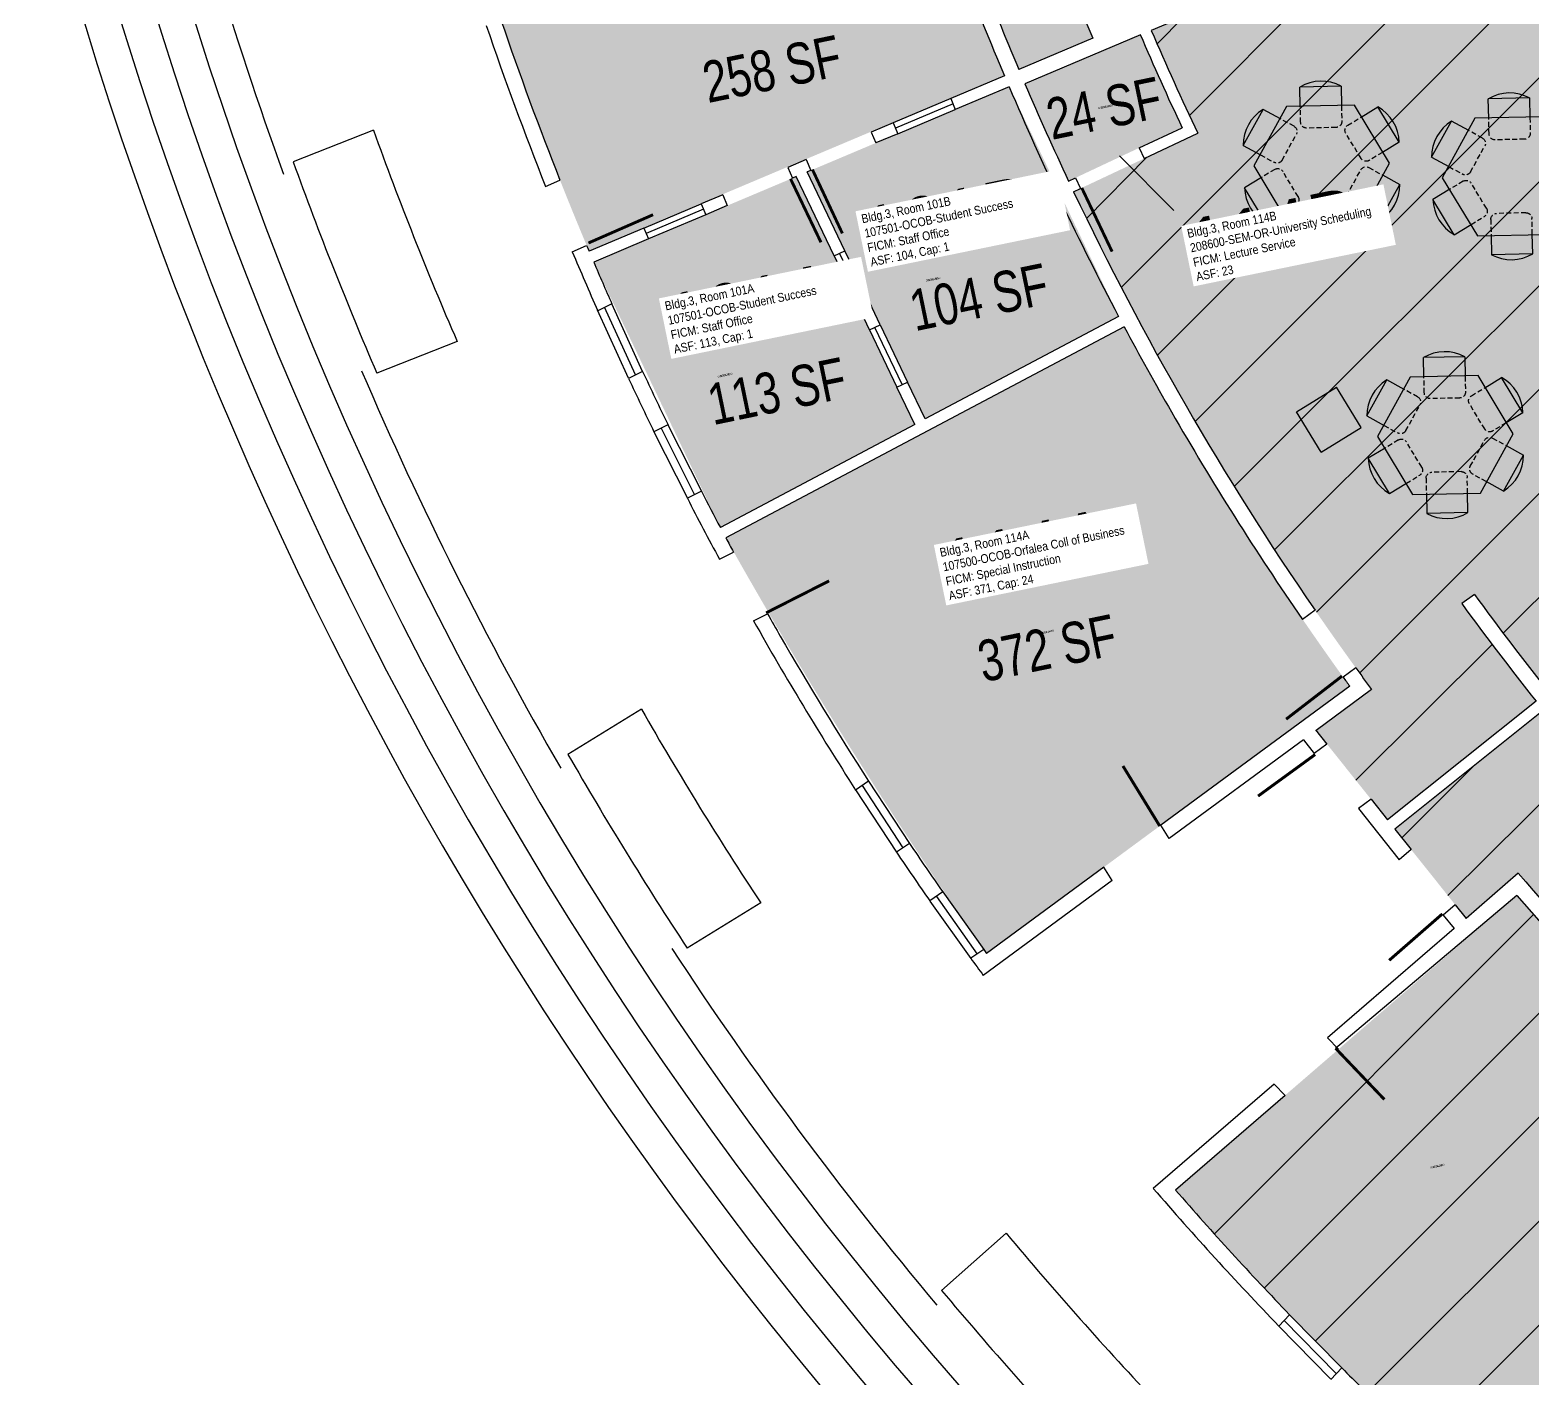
# Model space of a CAD drawing. Header units: inches. Extents: x 69197276 to 69201754, y 27670933 to 27674904.
# Drawn here: x 69197789 to 69198556, y 27671670 to 27672359 of the extents above; entities that cross this region are included whole.
import ezdxf
from ezdxf.enums import TextEntityAlignment as Align

# ---------------------------------------------------------------- set-up
doc = ezdxf.new("R2010")
doc.units = ezdxf.units.IN
doc.header["$LTSCALE"] = 100
doc.header["$MEASUREMENT"] = 0
doc.linetypes.add('DASHED2', pattern=[0.375, 0.25, -0.125])
for name, color, linetype in [('A-DOOR', 2, 'CONTINUOUS'), ('A-FURN', 3, 'CONTINUOUS'), ('A-GLAZ', 1, 'CONTINUOUS'), ('A-IDEN-RNUM', 7, 'CONTINUOUS'), ('A-IDEN-SNUM', 4, 'CONTINUOUS'), ('A-IDEN-VNUM', 4, 'CONTINUOUS'), ('A-SITE', 3, 'CONTINUOUS'), ('A-WALL', 5, 'CONTINUOUS'), ('AREA-TEXT', 3, 'CONTINUOUS'), ('Rooms-Capacity', 4, 'CONTINUOUS'), ('Rooms-Category-Color', 7, 'CONTINUOUS'), ('Rooms-College-Color', 7, 'CONTINUOUS'), ('Rooms-Department-Color', 7, 'CONTINUOUS'), ('Rooms-Division-Color', 7, 'CONTINUOUS'), ('Rooms-Information', 7, 'CONTINUOUS')]:
    doc.layers.add(name, color=color, linetype=linetype)
doc.styles.add('CP_AREA', font='arial.ttf', dxfattribs={"height": 15})
doc.styles.add('CP_ROOMSNUMBER', font='arial.ttf', dxfattribs={"height": 1})
doc.styles.add('CP_ROOMVNUMBER', font='arial.ttf', dxfattribs={"width": 0.85, "height": 0.075})
pattern_1 = [(45, (0, 0), (-26.516504294, 26.516504294), [])]

msp = doc.modelspace()

# ---------------------------------------------------------------- hatches: boundary and pattern name
at = {"layer": 'Rooms-Capacity'}
h = msp.add_hatch(dxfattribs=at)
h.set_pattern_fill('ANSI31', color=256, scale=300, style=0)
h.set_pattern_definition(pattern_1)
edge = h.paths.add_edge_path()
edge.add_line((69198481.45, 27671955.62), (69198557.26, 27672016.13))
edge.add_arc((69199721.35, 27672941.38), 1487, 216.06791, 218.47861, ccw=False)
edge.add_line((69198519.37, 27672065.92), (69198525.82, 27672070.66))
edge.add_arc((69199721.35, 27672941.38), 1479, 216.06625, 218.47799)
edge.add_line((69198563.51, 27672021.12), (69198869.11, 27672265.03))
edge.add_arc((69199721.35, 27672941.38), 1088, 203.30969, 218.43622, ccw=False)
edge.add_line((69198722.15, 27672510.86), (69198361.01, 27672358.39))
edge.add_arc((69199721.35, 27672941.38), 1480, 203.1981, 205.42801)
edge.add_line((69198384.72, 27672305.9), (69198321.38, 27672276.1))
edge.add_arc((69199721.35, 27672941.38), 1550, 205.41752, 216.37616)
edge.add_line((69198473.38, 27672022.1), (69198445.05, 27672001.23))
edge.add_line((69198445.05, 27672001.23), (69198481.45, 27671955.62))
h = msp.add_hatch(dxfattribs=at)
h.set_pattern_fill('ANSI31', color=256, scale=300, style=0)
h.set_pattern_definition(pattern_1)
edge = h.paths.add_edge_path()
edge.add_arc((69199721.35, 27672941.38), 1487, 218.7098, 221.15267, ccw=False)
edge.add_line((69198561, 27672011.44), (69198485.19, 27671950.93))
edge.add_line((69198485.19, 27671950.93), (69198521.59, 27671905.33))
edge.add_line((69198521.59, 27671905.33), (69198548.22, 27671928.33))
edge.add_arc((69199721.35, 27672941.38), 1550, 220.81224, 234.46719)
edge.add_line((69198820.53, 27671680.01), (69198857.02, 27671731.38))
edge.add_arc((69199721.35, 27672941.38), 1487, 232.07743, 234.46092, ccw=False)
edge.add_line((69198807.44, 27671768.37), (69198797.48, 27671755.79))
edge.add_line((69198797.48, 27671755.79), (69198778.66, 27671770.69))
edge.add_line((69198778.66, 27671770.69), (69198793.6, 27671789.54))
edge.add_arc((69199721.35, 27672941.38), 1479, 231.15017, 234.46009)
edge.add_line((69198861.65, 27671737.9), (69199088.06, 27672056.68))
edge.add_arc((69199721.35, 27672941.38), 1088, 218.75219, 234.4044, ccw=False)
edge.add_line((69198872.86, 27672260.34), (69198567.26, 27672016.43))
edge.add_arc((69199721.35, 27672941.38), 1479, 218.71042, 221.15017)
edge.add_line((69198607.68, 27671968.14), (69198607.64, 27671968.11))
edge.add_line((69198607.64, 27671968.11), (69198623.58, 27671950.17))
edge.add_line((69198623.58, 27671950.17), (69198605.64, 27671934.23))
edge.add_line((69198605.64, 27671934.23), (69198589.7, 27671952.17))
edge.add_line((69198589.7, 27671952.17), (69198601.7, 27671962.83))
h = msp.add_hatch(dxfattribs=at)
h.set_pattern_fill('ANSI31', color=256, scale=300, style=0)
h.set_pattern_definition(pattern_1)
edge = h.paths.add_edge_path()
edge.add_line((69198373.33, 27671766.73), (69198547.41, 27671917.06))
edge.add_arc((69199721.35, 27672941.38), 1558, 221.10645, 234.46795)
edge.add_line((69198815.9, 27671673.49), (69198682.72, 27671485.98))
edge.add_arc((69199721.35, 27672941.38), 1788, 221.0686, 234.48687, ccw=False)
at = {"layer": 'Rooms-Category-Color', "true_color": 0xfa9ba3}
h = msp.add_hatch(color=241, dxfattribs=at)
edge = h.paths.add_edge_path()
edge.add_line((69198241.52, 27672480.28), (69198390.45, 27672526.69))
edge.add_arc((69199721.35, 27672941.38), 1394, 197.30632, 201.08906)
edge.add_line((69198420.71, 27672439.79), (69198409.11, 27672435.26))
edge.add_line((69198409.11, 27672435.26), (69198411.45, 27672429.73))
edge.add_line((69198411.45, 27672429.73), (69198422.88, 27672434.2))
edge.add_line((69198422.88, 27672434.2), (69198437.1, 27672399.2))
edge.add_line((69198437.1, 27672399.2), (69198364.32, 27672368.47))
edge.add_line((69198364.32, 27672368.47), (69198349.3, 27672405.45))
edge.add_line((69198349.3, 27672405.45), (69198359.26, 27672409.35))
edge.add_line((69198359.26, 27672409.35), (69198357.08, 27672414.94))
edge.add_line((69198357.08, 27672414.94), (69198307.78, 27672395.68))
edge.add_line((69198307.78, 27672395.68), (69198309.89, 27672390.06))
edge.add_line((69198309.89, 27672390.06), (69198315.77, 27672392.36))
edge.add_line((69198315.77, 27672392.36), (69198331.16, 27672354.47))
edge.add_line((69198331.16, 27672354.47), (69198293.39, 27672338.53))
edge.add_line((69198293.39, 27672338.53), (69198277.58, 27672377.44))
edge.add_line((69198277.58, 27672377.44), (69198281.94, 27672379.15))
edge.add_line((69198281.94, 27672379.15), (69198279.83, 27672384.76))
edge.add_line((69198279.83, 27672384.76), (69198275.4, 27672383.05))
edge.add_arc((69199721.35, 27672941.38), 1550, 197.30632, 201.1132, ccw=False)
at = {"layer": 'Rooms-Category-Color', "true_color": 0xffff64}
h = msp.add_hatch(color=51, dxfattribs=at)
edge = h.paths.add_edge_path()
edge.add_line((69198481.45, 27671955.62), (69198557.26, 27672016.13))
edge.add_arc((69199721.35, 27672941.38), 1487, 216.06791, 218.47861, ccw=False)
edge.add_line((69198519.37, 27672065.92), (69198525.82, 27672070.66))
edge.add_arc((69199721.35, 27672941.38), 1479, 216.06625, 218.47799)
edge.add_line((69198563.51, 27672021.12), (69198869.11, 27672265.03))
edge.add_arc((69199721.35, 27672941.38), 1088, 203.30969, 218.43622, ccw=False)
edge.add_line((69198722.15, 27672510.86), (69198361.01, 27672358.39))
edge.add_arc((69199721.35, 27672941.38), 1480, 203.1981, 205.42801)
edge.add_line((69198384.72, 27672305.9), (69198321.38, 27672276.1))
edge.add_arc((69199721.35, 27672941.38), 1550, 205.41752, 216.37616)
edge.add_line((69198473.38, 27672022.1), (69198445.05, 27672001.23))
edge.add_line((69198445.05, 27672001.23), (69198481.45, 27671955.62))
at = {"layer": 'Rooms-Category-Color', "true_color": 0xfa9ba3}
h = msp.add_hatch(color=241, dxfattribs=at)
edge = h.paths.add_edge_path()
edge.add_arc((69199721.35, 27672941.38), 1558, 197.30575, 202.88839)
edge.add_line((69198286.02, 27672335.41), (69198074.13, 27672245.96))
edge.add_arc((69199721.35, 27672941.38), 1788, 197.29156, 202.88839, ccw=False)
edge.add_line((69198014.16, 27672409.92), (69198191.7, 27672464.8))
edge.add_line((69198191.7, 27672464.8), (69198226.99, 27672368.31))
edge.add_line((69198226.99, 27672368.31), (69198230.96, 27672369.79))
edge.add_line((69198230.96, 27672369.79), (69198195.79, 27672466.06))
edge.add_line((69198195.79, 27672466.06), (69198233.87, 27672477.92))
at = {"layer": 'Rooms-Category-Color', "true_color": 0xffff64}
h = msp.add_hatch(color=51, dxfattribs=at)
edge = h.paths.add_edge_path()
edge.add_arc((69199721.35, 27672941.38), 1486, 203.19685, 205.19573)
edge.add_line((69198376.73, 27672308.77), (69198318.81, 27672281.52))
edge.add_arc((69199721.35, 27672941.38), 1550, 203.18412, 205.19573, ccw=False)
edge.add_line((69198296.52, 27672331.16), (69198355.48, 27672356.06))
at = {"layer": 'Rooms-Category-Color', "true_color": 0xfa9ba3}
for points in [[(69198344.35, 27672212.51), (69198288.46, 27672329.67), (69198185.44, 27672286.18), (69198245.67, 27672160.17)], [(69198179.9, 27672283.84), (69198240.37, 27672157.35), (69198141.17, 27672104.73), (69198076.56, 27672240.22)]]:
    msp.add_hatch(color=241, dxfattribs=at).paths.add_polyline_path(points)
at = {"layer": 'Rooms-Category-Color', "true_color": 0xffff64}
h = msp.add_hatch(color=51, dxfattribs=at)
edge = h.paths.add_edge_path()
edge.add_arc((69199721.35, 27672941.38), 1487, 218.7098, 221.15267, ccw=False)
edge.add_line((69198561, 27672011.44), (69198485.19, 27671950.93))
edge.add_line((69198485.19, 27671950.93), (69198521.59, 27671905.33))
edge.add_line((69198521.59, 27671905.33), (69198548.22, 27671928.33))
edge.add_arc((69199721.35, 27672941.38), 1550, 220.81224, 234.46719)
edge.add_line((69198820.53, 27671680.01), (69198857.02, 27671731.38))
edge.add_arc((69199721.35, 27672941.38), 1487, 232.07743, 234.46092, ccw=False)
edge.add_line((69198807.44, 27671768.37), (69198797.48, 27671755.79))
edge.add_line((69198797.48, 27671755.79), (69198778.66, 27671770.69))
edge.add_line((69198778.66, 27671770.69), (69198793.6, 27671789.54))
edge.add_arc((69199721.35, 27672941.38), 1479, 231.15017, 234.46009)
edge.add_line((69198861.65, 27671737.9), (69199088.06, 27672056.68))
edge.add_arc((69199721.35, 27672941.38), 1088, 218.75219, 234.4044, ccw=False)
edge.add_line((69198872.86, 27672260.34), (69198567.26, 27672016.43))
edge.add_arc((69199721.35, 27672941.38), 1479, 218.71042, 221.15017)
edge.add_line((69198607.68, 27671968.14), (69198607.64, 27671968.11))
edge.add_line((69198607.64, 27671968.11), (69198623.58, 27671950.17))
edge.add_line((69198623.58, 27671950.17), (69198605.64, 27671934.23))
edge.add_line((69198605.64, 27671934.23), (69198589.7, 27671952.17))
edge.add_line((69198589.7, 27671952.17), (69198601.7, 27671962.83))
at = {"layer": 'Rooms-Category-Color', "true_color": 0xe3f498}
h = msp.add_hatch(color=61, dxfattribs=at)
edge = h.paths.add_edge_path()
edge.add_line((69198143.98, 27672099.43), (69198347.17, 27672207.21))
edge.add_arc((69199799.71, 27672990.53), 1650.29, 208.33695, 215.85882)
edge.add_line((69198462.21, 27672023.81), (69198277.02, 27671887.4))
edge.add_arc((69200336.45, 27673327.32), 2512.89, 209.25089, 214.96074, ccw=False)
at = {"layer": 'Rooms-Category-Color', "true_color": 0xffff64}
h = msp.add_hatch(color=51, dxfattribs=at)
edge = h.paths.add_edge_path()
edge.add_line((69198373.33, 27671766.73), (69198547.41, 27671917.06))
edge.add_arc((69199721.35, 27672941.38), 1558, 221.10645, 234.46795)
edge.add_line((69198815.9, 27671673.49), (69198682.72, 27671485.98))
edge.add_arc((69199721.35, 27672941.38), 1788, 221.0686, 234.48687, ccw=False)
at = {"layer": 'Rooms-College-Color', "true_color": 0xfa9ba3}
h = msp.add_hatch(color=241, dxfattribs=at)
edge = h.paths.add_edge_path()
edge.add_line((69198241.52, 27672480.28), (69198390.45, 27672526.69))
edge.add_arc((69199721.35, 27672941.38), 1394, 197.30632, 201.08906)
edge.add_line((69198420.71, 27672439.79), (69198409.11, 27672435.26))
edge.add_line((69198409.11, 27672435.26), (69198411.45, 27672429.73))
edge.add_line((69198411.45, 27672429.73), (69198422.88, 27672434.2))
edge.add_line((69198422.88, 27672434.2), (69198437.1, 27672399.2))
edge.add_line((69198437.1, 27672399.2), (69198364.32, 27672368.47))
edge.add_line((69198364.32, 27672368.47), (69198349.3, 27672405.45))
edge.add_line((69198349.3, 27672405.45), (69198359.26, 27672409.35))
edge.add_line((69198359.26, 27672409.35), (69198357.08, 27672414.94))
edge.add_line((69198357.08, 27672414.94), (69198307.78, 27672395.68))
edge.add_line((69198307.78, 27672395.68), (69198309.89, 27672390.06))
edge.add_line((69198309.89, 27672390.06), (69198315.77, 27672392.36))
edge.add_line((69198315.77, 27672392.36), (69198331.16, 27672354.47))
edge.add_line((69198331.16, 27672354.47), (69198293.39, 27672338.53))
edge.add_line((69198293.39, 27672338.53), (69198277.58, 27672377.44))
edge.add_line((69198277.58, 27672377.44), (69198281.94, 27672379.15))
edge.add_line((69198281.94, 27672379.15), (69198279.83, 27672384.76))
edge.add_line((69198279.83, 27672384.76), (69198275.4, 27672383.05))
edge.add_arc((69199721.35, 27672941.38), 1550, 197.30632, 201.1132, ccw=False)
at = {"layer": 'Rooms-College-Color', "true_color": 0xffff64}
h = msp.add_hatch(color=51, dxfattribs=at)
edge = h.paths.add_edge_path()
edge.add_line((69198481.45, 27671955.62), (69198557.26, 27672016.13))
edge.add_arc((69199721.35, 27672941.38), 1487, 216.06791, 218.47861, ccw=False)
edge.add_line((69198519.37, 27672065.92), (69198525.82, 27672070.66))
edge.add_arc((69199721.35, 27672941.38), 1479, 216.06625, 218.47799)
edge.add_line((69198563.51, 27672021.12), (69198869.11, 27672265.03))
edge.add_arc((69199721.35, 27672941.38), 1088, 203.30969, 218.43622, ccw=False)
edge.add_line((69198722.15, 27672510.86), (69198361.01, 27672358.39))
edge.add_arc((69199721.35, 27672941.38), 1480, 203.1981, 205.42801)
edge.add_line((69198384.72, 27672305.9), (69198321.38, 27672276.1))
edge.add_arc((69199721.35, 27672941.38), 1550, 205.41752, 216.37616)
edge.add_line((69198473.38, 27672022.1), (69198445.05, 27672001.23))
edge.add_line((69198445.05, 27672001.23), (69198481.45, 27671955.62))
at = {"layer": 'Rooms-College-Color', "true_color": 0xfa9ba3}
h = msp.add_hatch(color=241, dxfattribs=at)
edge = h.paths.add_edge_path()
edge.add_arc((69199721.35, 27672941.38), 1558, 197.30575, 202.88839)
edge.add_line((69198286.02, 27672335.41), (69198074.13, 27672245.96))
edge.add_arc((69199721.35, 27672941.38), 1788, 197.29156, 202.88839, ccw=False)
edge.add_line((69198014.16, 27672409.92), (69198191.7, 27672464.8))
edge.add_line((69198191.7, 27672464.8), (69198226.99, 27672368.31))
edge.add_line((69198226.99, 27672368.31), (69198230.96, 27672369.79))
edge.add_line((69198230.96, 27672369.79), (69198195.79, 27672466.06))
edge.add_line((69198195.79, 27672466.06), (69198233.87, 27672477.92))
at = {"layer": 'Rooms-College-Color', "true_color": 0xffff64}
h = msp.add_hatch(color=51, dxfattribs=at)
edge = h.paths.add_edge_path()
edge.add_arc((69199721.35, 27672941.38), 1486, 203.19685, 205.19573)
edge.add_line((69198376.73, 27672308.77), (69198318.81, 27672281.52))
edge.add_arc((69199721.35, 27672941.38), 1550, 203.18412, 205.19573, ccw=False)
edge.add_line((69198296.52, 27672331.16), (69198355.48, 27672356.06))
at = {"layer": 'Rooms-College-Color', "true_color": 0xfa9ba3}
for points in [[(69198344.35, 27672212.51), (69198288.46, 27672329.67), (69198185.44, 27672286.18), (69198245.67, 27672160.17)], [(69198179.9, 27672283.84), (69198240.37, 27672157.35), (69198141.17, 27672104.73), (69198076.56, 27672240.22)]]:
    msp.add_hatch(color=241, dxfattribs=at).paths.add_polyline_path(points)
at = {"layer": 'Rooms-College-Color', "true_color": 0xffff64}
h = msp.add_hatch(color=51, dxfattribs=at)
edge = h.paths.add_edge_path()
edge.add_arc((69199721.35, 27672941.38), 1487, 218.7098, 221.15267, ccw=False)
edge.add_line((69198561, 27672011.44), (69198485.19, 27671950.93))
edge.add_line((69198485.19, 27671950.93), (69198521.59, 27671905.33))
edge.add_line((69198521.59, 27671905.33), (69198548.22, 27671928.33))
edge.add_arc((69199721.35, 27672941.38), 1550, 220.81224, 234.46719)
edge.add_line((69198820.53, 27671680.01), (69198857.02, 27671731.38))
edge.add_arc((69199721.35, 27672941.38), 1487, 232.07743, 234.46092, ccw=False)
edge.add_line((69198807.44, 27671768.37), (69198797.48, 27671755.79))
edge.add_line((69198797.48, 27671755.79), (69198778.66, 27671770.69))
edge.add_line((69198778.66, 27671770.69), (69198793.6, 27671789.54))
edge.add_arc((69199721.35, 27672941.38), 1479, 231.15017, 234.46009)
edge.add_line((69198861.65, 27671737.9), (69199088.06, 27672056.68))
edge.add_arc((69199721.35, 27672941.38), 1088, 218.75219, 234.4044, ccw=False)
edge.add_line((69198872.86, 27672260.34), (69198567.26, 27672016.43))
edge.add_arc((69199721.35, 27672941.38), 1479, 218.71042, 221.15017)
edge.add_line((69198607.68, 27671968.14), (69198607.64, 27671968.11))
edge.add_line((69198607.64, 27671968.11), (69198623.58, 27671950.17))
edge.add_line((69198623.58, 27671950.17), (69198605.64, 27671934.23))
edge.add_line((69198605.64, 27671934.23), (69198589.7, 27671952.17))
edge.add_line((69198589.7, 27671952.17), (69198601.7, 27671962.83))
at = {"layer": 'Rooms-College-Color', "true_color": 0xfa9ba3}
h = msp.add_hatch(color=241, dxfattribs=at)
edge = h.paths.add_edge_path()
edge.add_line((69198143.98, 27672099.43), (69198347.17, 27672207.21))
edge.add_arc((69199799.71, 27672990.53), 1650.29, 208.33695, 215.85882)
edge.add_line((69198462.21, 27672023.81), (69198277.02, 27671887.4))
edge.add_arc((69200336.45, 27673327.32), 2512.89, 209.25089, 214.96074, ccw=False)
at = {"layer": 'Rooms-College-Color', "true_color": 0xffff64}
h = msp.add_hatch(color=51, dxfattribs=at)
edge = h.paths.add_edge_path()
edge.add_line((69198373.33, 27671766.73), (69198547.41, 27671917.06))
edge.add_arc((69199721.35, 27672941.38), 1558, 221.10645, 234.46795)
edge.add_line((69198815.9, 27671673.49), (69198682.72, 27671485.98))
edge.add_arc((69199721.35, 27672941.38), 1788, 221.0686, 234.48687, ccw=False)
at = {"layer": 'Rooms-Department-Color', "true_color": 0xfa9ba3}
h = msp.add_hatch(color=241, dxfattribs=at)
edge = h.paths.add_edge_path()
edge.add_line((69198241.52, 27672480.28), (69198390.45, 27672526.69))
edge.add_arc((69199721.35, 27672941.38), 1394, 197.30632, 201.08906)
edge.add_line((69198420.71, 27672439.79), (69198409.11, 27672435.26))
edge.add_line((69198409.11, 27672435.26), (69198411.45, 27672429.73))
edge.add_line((69198411.45, 27672429.73), (69198422.88, 27672434.2))
edge.add_line((69198422.88, 27672434.2), (69198437.1, 27672399.2))
edge.add_line((69198437.1, 27672399.2), (69198364.32, 27672368.47))
edge.add_line((69198364.32, 27672368.47), (69198349.3, 27672405.45))
edge.add_line((69198349.3, 27672405.45), (69198359.26, 27672409.35))
edge.add_line((69198359.26, 27672409.35), (69198357.08, 27672414.94))
edge.add_line((69198357.08, 27672414.94), (69198307.78, 27672395.68))
edge.add_line((69198307.78, 27672395.68), (69198309.89, 27672390.06))
edge.add_line((69198309.89, 27672390.06), (69198315.77, 27672392.36))
edge.add_line((69198315.77, 27672392.36), (69198331.16, 27672354.47))
edge.add_line((69198331.16, 27672354.47), (69198293.39, 27672338.53))
edge.add_line((69198293.39, 27672338.53), (69198277.58, 27672377.44))
edge.add_line((69198277.58, 27672377.44), (69198281.94, 27672379.15))
edge.add_line((69198281.94, 27672379.15), (69198279.83, 27672384.76))
edge.add_line((69198279.83, 27672384.76), (69198275.4, 27672383.05))
edge.add_arc((69199721.35, 27672941.38), 1550, 197.30632, 201.1132, ccw=False)
at = {"layer": 'Rooms-Department-Color', "true_color": 0x003fff}
h = msp.add_hatch(color=160, dxfattribs=at)
edge = h.paths.add_edge_path()
edge.add_line((69198481.45, 27671955.62), (69198557.26, 27672016.13))
edge.add_arc((69199721.35, 27672941.38), 1487, 216.06791, 218.47861, ccw=False)
edge.add_line((69198519.37, 27672065.92), (69198525.82, 27672070.66))
edge.add_arc((69199721.35, 27672941.38), 1479, 216.06625, 218.47799)
edge.add_line((69198563.51, 27672021.12), (69198869.11, 27672265.03))
edge.add_arc((69199721.35, 27672941.38), 1088, 203.30969, 218.43622, ccw=False)
edge.add_line((69198722.15, 27672510.86), (69198361.01, 27672358.39))
edge.add_arc((69199721.35, 27672941.38), 1480, 203.1981, 205.42801)
edge.add_line((69198384.72, 27672305.9), (69198321.38, 27672276.1))
edge.add_arc((69199721.35, 27672941.38), 1550, 205.41752, 216.37616)
edge.add_line((69198473.38, 27672022.1), (69198445.05, 27672001.23))
edge.add_line((69198445.05, 27672001.23), (69198481.45, 27671955.62))
at = {"layer": 'Rooms-Department-Color', "true_color": 0xfa9ba3}
h = msp.add_hatch(color=241, dxfattribs=at)
edge = h.paths.add_edge_path()
edge.add_arc((69199721.35, 27672941.38), 1558, 197.30575, 202.88839)
edge.add_line((69198286.02, 27672335.41), (69198074.13, 27672245.96))
edge.add_arc((69199721.35, 27672941.38), 1788, 197.29156, 202.88839, ccw=False)
edge.add_line((69198014.16, 27672409.92), (69198191.7, 27672464.8))
edge.add_line((69198191.7, 27672464.8), (69198226.99, 27672368.31))
edge.add_line((69198226.99, 27672368.31), (69198230.96, 27672369.79))
edge.add_line((69198230.96, 27672369.79), (69198195.79, 27672466.06))
edge.add_line((69198195.79, 27672466.06), (69198233.87, 27672477.92))
at = {"layer": 'Rooms-Department-Color', "true_color": 0x003fff}
h = msp.add_hatch(color=160, dxfattribs=at)
edge = h.paths.add_edge_path()
edge.add_arc((69199721.35, 27672941.38), 1486, 203.19685, 205.19573)
edge.add_line((69198376.73, 27672308.77), (69198318.81, 27672281.52))
edge.add_arc((69199721.35, 27672941.38), 1550, 203.18412, 205.19573, ccw=False)
edge.add_line((69198296.52, 27672331.16), (69198355.48, 27672356.06))
at = {"layer": 'Rooms-Department-Color', "true_color": 0xfa9ba3}
for points in [[(69198344.35, 27672212.51), (69198288.46, 27672329.67), (69198185.44, 27672286.18), (69198245.67, 27672160.17)], [(69198179.9, 27672283.84), (69198240.37, 27672157.35), (69198141.17, 27672104.73), (69198076.56, 27672240.22)]]:
    msp.add_hatch(color=241, dxfattribs=at).paths.add_polyline_path(points)
at = {"layer": 'Rooms-Department-Color', "true_color": 0x003fff}
h = msp.add_hatch(color=160, dxfattribs=at)
edge = h.paths.add_edge_path()
edge.add_arc((69199721.35, 27672941.38), 1487, 218.7098, 221.15267, ccw=False)
edge.add_line((69198561, 27672011.44), (69198485.19, 27671950.93))
edge.add_line((69198485.19, 27671950.93), (69198521.59, 27671905.33))
edge.add_line((69198521.59, 27671905.33), (69198548.22, 27671928.33))
edge.add_arc((69199721.35, 27672941.38), 1550, 220.81224, 234.46719)
edge.add_line((69198820.53, 27671680.01), (69198857.02, 27671731.38))
edge.add_arc((69199721.35, 27672941.38), 1487, 232.07743, 234.46092, ccw=False)
edge.add_line((69198807.44, 27671768.37), (69198797.48, 27671755.79))
edge.add_line((69198797.48, 27671755.79), (69198778.66, 27671770.69))
edge.add_line((69198778.66, 27671770.69), (69198793.6, 27671789.54))
edge.add_arc((69199721.35, 27672941.38), 1479, 231.15017, 234.46009)
edge.add_line((69198861.65, 27671737.9), (69199088.06, 27672056.68))
edge.add_arc((69199721.35, 27672941.38), 1088, 218.75219, 234.4044, ccw=False)
edge.add_line((69198872.86, 27672260.34), (69198567.26, 27672016.43))
edge.add_arc((69199721.35, 27672941.38), 1479, 218.71042, 221.15017)
edge.add_line((69198607.68, 27671968.14), (69198607.64, 27671968.11))
edge.add_line((69198607.64, 27671968.11), (69198623.58, 27671950.17))
edge.add_line((69198623.58, 27671950.17), (69198605.64, 27671934.23))
edge.add_line((69198605.64, 27671934.23), (69198589.7, 27671952.17))
edge.add_line((69198589.7, 27671952.17), (69198601.7, 27671962.83))
at = {"layer": 'Rooms-Department-Color', "true_color": 0xfa9ba3}
h = msp.add_hatch(color=241, dxfattribs=at)
edge = h.paths.add_edge_path()
edge.add_line((69198143.98, 27672099.43), (69198347.17, 27672207.21))
edge.add_arc((69199799.71, 27672990.53), 1650.29, 208.33695, 215.85882)
edge.add_line((69198462.21, 27672023.81), (69198277.02, 27671887.4))
edge.add_arc((69200336.45, 27673327.32), 2512.89, 209.25089, 214.96074, ccw=False)
at = {"layer": 'Rooms-Department-Color', "true_color": 0x003fff}
h = msp.add_hatch(color=160, dxfattribs=at)
edge = h.paths.add_edge_path()
edge.add_line((69198373.33, 27671766.73), (69198547.41, 27671917.06))
edge.add_arc((69199721.35, 27672941.38), 1558, 221.10645, 234.46795)
edge.add_line((69198815.9, 27671673.49), (69198682.72, 27671485.98))
edge.add_arc((69199721.35, 27672941.38), 1788, 221.0686, 234.48687, ccw=False)
at = {"layer": 'Rooms-Division-Color', "true_color": 0xfa9ba3}
h = msp.add_hatch(color=241, dxfattribs=at)
edge = h.paths.add_edge_path()
edge.add_line((69198241.52, 27672480.28), (69198390.45, 27672526.69))
edge.add_arc((69199721.35, 27672941.38), 1394, 197.30632, 201.08906)
edge.add_line((69198420.71, 27672439.79), (69198409.11, 27672435.26))
edge.add_line((69198409.11, 27672435.26), (69198411.45, 27672429.73))
edge.add_line((69198411.45, 27672429.73), (69198422.88, 27672434.2))
edge.add_line((69198422.88, 27672434.2), (69198437.1, 27672399.2))
edge.add_line((69198437.1, 27672399.2), (69198364.32, 27672368.47))
edge.add_line((69198364.32, 27672368.47), (69198349.3, 27672405.45))
edge.add_line((69198349.3, 27672405.45), (69198359.26, 27672409.35))
edge.add_line((69198359.26, 27672409.35), (69198357.08, 27672414.94))
edge.add_line((69198357.08, 27672414.94), (69198307.78, 27672395.68))
edge.add_line((69198307.78, 27672395.68), (69198309.89, 27672390.06))
edge.add_line((69198309.89, 27672390.06), (69198315.77, 27672392.36))
edge.add_line((69198315.77, 27672392.36), (69198331.16, 27672354.47))
edge.add_line((69198331.16, 27672354.47), (69198293.39, 27672338.53))
edge.add_line((69198293.39, 27672338.53), (69198277.58, 27672377.44))
edge.add_line((69198277.58, 27672377.44), (69198281.94, 27672379.15))
edge.add_line((69198281.94, 27672379.15), (69198279.83, 27672384.76))
edge.add_line((69198279.83, 27672384.76), (69198275.4, 27672383.05))
edge.add_arc((69199721.35, 27672941.38), 1550, 197.30632, 201.1132, ccw=False)
at = {"layer": 'Rooms-Division-Color', "true_color": 0x003fff}
h = msp.add_hatch(color=160, dxfattribs=at)
edge = h.paths.add_edge_path()
edge.add_line((69198481.45, 27671955.62), (69198557.26, 27672016.13))
edge.add_arc((69199721.35, 27672941.38), 1487, 216.06791, 218.47861, ccw=False)
edge.add_line((69198519.37, 27672065.92), (69198525.82, 27672070.66))
edge.add_arc((69199721.35, 27672941.38), 1479, 216.06625, 218.47799)
edge.add_line((69198563.51, 27672021.12), (69198869.11, 27672265.03))
edge.add_arc((69199721.35, 27672941.38), 1088, 203.30969, 218.43622, ccw=False)
edge.add_line((69198722.15, 27672510.86), (69198361.01, 27672358.39))
edge.add_arc((69199721.35, 27672941.38), 1480, 203.1981, 205.42801)
edge.add_line((69198384.72, 27672305.9), (69198321.38, 27672276.1))
edge.add_arc((69199721.35, 27672941.38), 1550, 205.41752, 216.37616)
edge.add_line((69198473.38, 27672022.1), (69198445.05, 27672001.23))
edge.add_line((69198445.05, 27672001.23), (69198481.45, 27671955.62))
at = {"layer": 'Rooms-Division-Color', "true_color": 0xfa9ba3}
h = msp.add_hatch(color=241, dxfattribs=at)
edge = h.paths.add_edge_path()
edge.add_arc((69199721.35, 27672941.38), 1558, 197.30575, 202.88839)
edge.add_line((69198286.02, 27672335.41), (69198074.13, 27672245.96))
edge.add_arc((69199721.35, 27672941.38), 1788, 197.29156, 202.88839, ccw=False)
edge.add_line((69198014.16, 27672409.92), (69198191.7, 27672464.8))
edge.add_line((69198191.7, 27672464.8), (69198226.99, 27672368.31))
edge.add_line((69198226.99, 27672368.31), (69198230.96, 27672369.79))
edge.add_line((69198230.96, 27672369.79), (69198195.79, 27672466.06))
edge.add_line((69198195.79, 27672466.06), (69198233.87, 27672477.92))
at = {"layer": 'Rooms-Division-Color', "true_color": 0x003fff}
h = msp.add_hatch(color=160, dxfattribs=at)
edge = h.paths.add_edge_path()
edge.add_arc((69199721.35, 27672941.38), 1486, 203.19685, 205.19573)
edge.add_line((69198376.73, 27672308.77), (69198318.81, 27672281.52))
edge.add_arc((69199721.35, 27672941.38), 1550, 203.18412, 205.19573, ccw=False)
edge.add_line((69198296.52, 27672331.16), (69198355.48, 27672356.06))
at = {"layer": 'Rooms-Division-Color', "true_color": 0xfa9ba3}
for points in [[(69198344.35, 27672212.51), (69198288.46, 27672329.67), (69198185.44, 27672286.18), (69198245.67, 27672160.17)], [(69198179.9, 27672283.84), (69198240.37, 27672157.35), (69198141.17, 27672104.73), (69198076.56, 27672240.22)]]:
    msp.add_hatch(color=241, dxfattribs=at).paths.add_polyline_path(points)
at = {"layer": 'Rooms-Division-Color', "true_color": 0x003fff}
h = msp.add_hatch(color=160, dxfattribs=at)
edge = h.paths.add_edge_path()
edge.add_arc((69199721.35, 27672941.38), 1487, 218.7098, 221.15267, ccw=False)
edge.add_line((69198561, 27672011.44), (69198485.19, 27671950.93))
edge.add_line((69198485.19, 27671950.93), (69198521.59, 27671905.33))
edge.add_line((69198521.59, 27671905.33), (69198548.22, 27671928.33))
edge.add_arc((69199721.35, 27672941.38), 1550, 220.81224, 234.46719)
edge.add_line((69198820.53, 27671680.01), (69198857.02, 27671731.38))
edge.add_arc((69199721.35, 27672941.38), 1487, 232.07743, 234.46092, ccw=False)
edge.add_line((69198807.44, 27671768.37), (69198797.48, 27671755.79))
edge.add_line((69198797.48, 27671755.79), (69198778.66, 27671770.69))
edge.add_line((69198778.66, 27671770.69), (69198793.6, 27671789.54))
edge.add_arc((69199721.35, 27672941.38), 1479, 231.15017, 234.46009)
edge.add_line((69198861.65, 27671737.9), (69199088.06, 27672056.68))
edge.add_arc((69199721.35, 27672941.38), 1088, 218.75219, 234.4044, ccw=False)
edge.add_line((69198872.86, 27672260.34), (69198567.26, 27672016.43))
edge.add_arc((69199721.35, 27672941.38), 1479, 218.71042, 221.15017)
edge.add_line((69198607.68, 27671968.14), (69198607.64, 27671968.11))
edge.add_line((69198607.64, 27671968.11), (69198623.58, 27671950.17))
edge.add_line((69198623.58, 27671950.17), (69198605.64, 27671934.23))
edge.add_line((69198605.64, 27671934.23), (69198589.7, 27671952.17))
edge.add_line((69198589.7, 27671952.17), (69198601.7, 27671962.83))
at = {"layer": 'Rooms-Division-Color', "true_color": 0xfa9ba3}
h = msp.add_hatch(color=241, dxfattribs=at)
edge = h.paths.add_edge_path()
edge.add_line((69198143.98, 27672099.43), (69198347.17, 27672207.21))
edge.add_arc((69199799.71, 27672990.53), 1650.29, 208.33695, 215.85882)
edge.add_line((69198462.21, 27672023.81), (69198277.02, 27671887.4))
edge.add_arc((69200336.45, 27673327.32), 2512.89, 209.25089, 214.96074, ccw=False)
at = {"layer": 'Rooms-Division-Color', "true_color": 0x003fff}
h = msp.add_hatch(color=160, dxfattribs=at)
edge = h.paths.add_edge_path()
edge.add_line((69198373.33, 27671766.73), (69198547.41, 27671917.06))
edge.add_arc((69199721.35, 27672941.38), 1558, 221.10645, 234.46795)
edge.add_line((69198815.9, 27671673.49), (69198682.72, 27671485.98))
edge.add_arc((69199721.35, 27672941.38), 1788, 221.0686, 234.48687, ccw=False)

# ---------------------------------------------------------------- linework, layer by layer
at = {"layer": 'A-DOOR'}
for points in [[(69198188.14, 27672287.42, 1.5, 1.5, 0), (69198203.42, 27672254.83, 0, 0, 0), (69198204.1, 27672255.15, 0, 0, 0.414214), (69198219.42, 27672303.74, 0, 0, 0.414214)], [(69198325.53, 27672278.06, 1.5, 1.5, 0), (69198341.01, 27672245.56, 0, 0, 0), (69198341.69, 27672245.88, 0, 0, 0.414214), (69198356.71, 27672294.57, 0, 0, 0.414214)], [(69198073.89, 27672249.93, 1.5, 1.5, 0), (69198106.87, 27672264.37, 0, 0, 0), (69198106.57, 27672265.05, 0, 0, 0.414214), (69198058.38, 27672281.62, 0, 0, 0.414214)], [(69198176.96, 27672282.71, 1.5, 1.5, 0), (69198192.51, 27672250.24, 0, 0, 0), (69198191.84, 27672249.91, 0, 0, -0.414214), (69198144.52, 27672268.83, 0, 0, -0.414214)], [(69198164.53, 27672061.21, 1.5, 1.5, 0), (69198196.63, 27672077.52, 0, 0, 0), (69198196.29, 27672078.19, 0, 0, 0.414214), (69198147.23, 27672091.95, 0, 0, 0.414214)], [(69198458.3, 27672028.94, 1.5, 1.5, 0), (69198429.79, 27672006.96, 0, 0, 0), (69198429.33, 27672007.55, 0, 0, -0.414214), (69198437.96, 27672057.77, 0, 0, -0.414214)], [(69198444.59, 27671988.92, 1.5, 1.5, 0), (69198415.49, 27671967.73, 0, 0, 0), (69198415.93, 27671967.12, 0, 0, 0.414214), (69198466.55, 27671961.31, 0, 0, 0.414214)], [(69198365.36, 27671952.39, 1.5, 1.5, 0), (69198346.55, 27671983.08, 0, 0, 0), (69198345.91, 27671982.69, 0, 0, 0.414214), (69198336.09, 27671932.69, 0, 0, 0.414214)], [(69198509.49, 27671907.61, 1.5, 1.5, 0), (69198482.37, 27671883.93, 0, 0, 0), (69198481.88, 27671884.5, 0, 0, -0.414214), (69198487.43, 27671935.15, 0, 0, -0.414214)], [(69198455.04, 27671839.01, 1.5, 1.5, 0), (69198479.89, 27671812.96, 0, 0, 0), (69198479.34, 27671812.44, 0, 0, -0.414214), (69198428.5, 27671815.76, 0, 0, -0.414214)]]:
    msp.add_lwpolyline(points, format="xyseb", dxfattribs=at)
at = {"layer": 'A-FURN'}
for p, q in [((69198437.04, 27672319.44), (69198436.83, 27672329.51)), ((69198457.83, 27672329.94), (69198458.04, 27672319.88)), ((69198426.86, 27672313.28), (69198418.04, 27672318.13)), ((69198468.04, 27672314.13), (69198476.65, 27672319.35)), ((69198533.15, 27672313.44), (69198532.94, 27672323.51)), ((69198553.94, 27672323.94), (69198554.15, 27672313.87)), ((69198522.97, 27672307.28), (69198514.15, 27672312.13)), ((69198407.92, 27672299.73), (69198416.74, 27672294.88)), ((69198487.53, 27672301.38), (69198478.91, 27672296.17)), ((69198504.03, 27672293.73), (69198512.85, 27672288.88)), ((69198417.19, 27672283.36), (69198408.58, 27672278.14)), ((69198478.94, 27672284.63), (69198487.76, 27672279.78)), ((69198513.3, 27672277.35), (69198504.69, 27672272.14)), ((69198419.45, 27672260.18), (69198428.07, 27672265.39)), ((69198477.64, 27672261.38), (69198468.82, 27672266.23)), ((69198438.27, 27672260.02), (69198438.48, 27672249.95)), ((69198459.48, 27672250.39), (69198459.27, 27672260.45)), ((69198515.56, 27672254.17), (69198524.18, 27672259.39)), ((69198534.38, 27672254.02), (69198534.59, 27672243.95)), ((69198555.59, 27672244.38), (69198555.38, 27672254.45)), ((69198500.11, 27672181.39), (69198499.91, 27672191.46)), ((69198520.9, 27672191.9), (69198521.11, 27672181.83)), ((69198489.94, 27672175.23), (69198481.11, 27672180.09)), ((69198531.11, 27672176.09), (69198539.73, 27672181.3)), ((69198470.99, 27672161.69), (69198479.82, 27672156.83)), ((69198550.6, 27672163.34), (69198541.99, 27672158.12)), ((69198480.27, 27672145.31), (69198471.65, 27672140.1)), ((69198542.01, 27672146.59), (69198550.84, 27672141.74)), ((69198482.53, 27672122.13), (69198491.14, 27672127.34)), ((69198540.71, 27672123.34), (69198531.89, 27672128.19)), ((69198501.35, 27672121.97), (69198501.55, 27672111.91)), ((69198522.55, 27672112.34), (69198522.34, 27672122.41))]:
    msp.add_line(p, q, dxfattribs=at)
at = {"layer": 'A-FURN', "extrusion": (0, 0, -1)}
for points in [[(-69198457.83, 27672329.94), (-69198436.83, 27672329.51)], [(-69198407.92, 27672299.73), (-69198418.04, 27672318.13)], [(-69198487.53, 27672301.38), (-69198476.65, 27672319.35)], [(-69198553.94, 27672323.94), (-69198532.94, 27672323.51)], [(-69198504.03, 27672293.73), (-69198514.15, 27672312.13)], [(-69198477.64, 27672261.38), (-69198487.76, 27672279.78)], [(-69198419.45, 27672260.18), (-69198408.58, 27672278.14)], [(-69198515.56, 27672254.17), (-69198504.69, 27672272.14)], [(-69198459.48, 27672250.39), (-69198438.48, 27672249.95)], [(-69198555.59, 27672244.38), (-69198534.59, 27672243.95)], [(-69198520.9, 27672191.9), (-69198499.91, 27672191.46)], [(-69198470.99, 27672161.69), (-69198481.11, 27672180.09)], [(-69198550.6, 27672163.34), (-69198539.73, 27672181.3)], [(-69198540.71, 27672123.34), (-69198550.84, 27672141.74)], [(-69198482.53, 27672122.13), (-69198471.65, 27672140.1)], [(-69198522.55, 27672112.34), (-69198501.55, 27672111.91)]]:
    msp.add_lwpolyline(points, dxfattribs=at)
at = {"layer": 'A-FURN'}
for points in [[(69198431.24, 27672259.57), (69198465.89, 27672260.29), (69198482.6, 27672290.66), (69198464.65, 27672320.31), (69198430, 27672319.59), (69198413.29, 27672289.23)], [(69198527.35, 27672253.57), (69198562, 27672254.29), (69198578.71, 27672284.66), (69198560.76, 27672314.31), (69198526.11, 27672313.59), (69198509.4, 27672283.22)], [(69198494.31, 27672121.53), (69198528.96, 27672122.25), (69198545.67, 27672152.61), (69198527.72, 27672182.27), (69198493.07, 27672181.55), (69198476.36, 27672151.18)]]:
    msp.add_lwpolyline(points, close=True, dxfattribs=at)
at = {"layer": 'A-FURN', "linetype": 'DASHED2', "ltscale": 0.1, "extrusion": (0, 0, -1)}
for points in [[(-69198458.04, 27672319.88), (-69198458.2, 27672311.95, 0.414214), (-69198455.26, 27672308.89), (-69198440.27, 27672308.57, 0.414143), (-69198437.21, 27672311.51), (-69198437.04, 27672319.44)], [(-69198416.74, 27672294.88), (-69198423.69, 27672291.06, -0.414214), (-69198427.77, 27672292.24), (-69198435, 27672305.38, -0.414143), (-69198433.81, 27672309.46), (-69198426.87, 27672313.28)], [(-69198478.91, 27672296.17), (-69198472.13, 27672292.06, 0.414214), (-69198468.01, 27672293.07), (-69198460.24, 27672305.91, 0.414143), (-69198461.25, 27672310.03), (-69198468.04, 27672314.13)], [(-69198554.15, 27672313.87), (-69198554.31, 27672305.94, 0.414214), (-69198551.38, 27672302.88), (-69198536.38, 27672302.57, 0.414143), (-69198533.32, 27672305.51), (-69198533.15, 27672313.44)], [(-69198512.85, 27672288.88), (-69198519.8, 27672285.06, -0.414214), (-69198523.88, 27672286.24), (-69198531.11, 27672299.38, -0.414143), (-69198529.92, 27672303.46), (-69198522.98, 27672307.28)], [(-69198428.07, 27672265.39), (-69198434.85, 27672269.5, -0.414214), (-69198435.87, 27672273.62), (-69198428.1, 27672286.45, -0.414143), (-69198423.98, 27672287.46), (-69198417.19, 27672283.36)], [(-69198468.82, 27672266.23), (-69198461.87, 27672270.06, 0.414214), (-69198460.69, 27672274.13), (-69198467.92, 27672287.28, 0.414143), (-69198471.99, 27672288.46), (-69198478.94, 27672284.64)], [(-69198524.18, 27672259.39), (-69198530.96, 27672263.5, -0.414214), (-69198531.98, 27672267.62), (-69198524.21, 27672280.45, -0.414143), (-69198520.09, 27672281.46), (-69198513.3, 27672277.36)], [(-69198459.27, 27672260.45), (-69198459.1, 27672268.38, -0.414214), (-69198456.04, 27672271.32), (-69198441.05, 27672271.01, -0.414143), (-69198438.11, 27672267.95), (-69198438.27, 27672260.02)], [(-69198555.38, 27672254.45), (-69198555.21, 27672262.38, -0.414214), (-69198552.15, 27672265.32), (-69198537.16, 27672265.01, -0.414143), (-69198534.22, 27672261.95), (-69198534.38, 27672254.02)], [(-69198521.11, 27672181.83), (-69198521.27, 27672173.9, 0.414214), (-69198518.34, 27672170.84), (-69198503.34, 27672170.53, 0.414143), (-69198500.28, 27672173.46), (-69198500.11, 27672181.39)], [(-69198479.82, 27672156.83), (-69198486.76, 27672153.01, -0.414214), (-69198490.84, 27672154.19), (-69198498.07, 27672167.34, -0.414143), (-69198496.89, 27672171.41), (-69198489.94, 27672175.24)], [(-69198541.99, 27672158.12), (-69198535.2, 27672154.01, 0.414214), (-69198531.08, 27672155.03), (-69198523.31, 27672167.86, 0.414143), (-69198524.33, 27672171.98), (-69198531.11, 27672176.09)], [(-69198491.14, 27672127.34), (-69198497.92, 27672131.45, -0.414214), (-69198498.94, 27672135.57), (-69198491.17, 27672148.4, -0.414143), (-69198487.05, 27672149.42), (-69198480.27, 27672145.31)], [(-69198531.89, 27672128.19), (-69198524.94, 27672132.01, 0.414214), (-69198523.76, 27672136.09), (-69198530.99, 27672149.23, 0.414143), (-69198535.06, 27672150.41), (-69198542.01, 27672146.59)], [(-69198522.34, 27672122.41), (-69198522.18, 27672130.34, -0.414214), (-69198519.12, 27672133.27), (-69198504.12, 27672132.96, -0.414143), (-69198501.18, 27672129.9), (-69198501.34, 27672121.97)]]:
    msp.add_lwpolyline(points, format="xyb", dxfattribs=at)
at = {"layer": 'A-FURN'}
for centre, start, end in [((69198447.72, 27672311.14), 61.73353, 120.63934), ((69198543.83, 27672305.13), 61.73353, 120.63934), ((69198429.27, 27672299.97), 121.73353, 180.63934), ((69198466.18, 27672300.74), 1.73353, 60.63934), ((69198525.38, 27672293.97), 121.73353, 180.63934), ((69198466.41, 27672279.54), 301.73353, 0.63934), ((69198429.92, 27672278.79), 181.73353, 240.63934), ((69198526.03, 27672272.79), 181.73353, 240.63934), ((69198448.59, 27672268.76), 241.73353, 300.63934), ((69198544.7, 27672262.76), 241.73353, 300.63934), ((69198510.79, 27672173.09), 61.73353, 120.63934), ((69198492.35, 27672161.93), 121.73353, 180.63934), ((69198529.26, 27672162.69), 1.73353, 60.63934), ((69198529.48, 27672141.5), 301.73353, 0.63934), ((69198493, 27672140.74), 181.73353, 240.63934), ((69198511.67, 27672130.71), 241.73353, 300.63934)]:
    msp.add_arc(centre, 21.35, start, end, dxfattribs=at)
at = {"layer": 'A-GLAZ'}
for p, q in [((69198258.71, 27672323.62), (69198229.33, 27672311.22)), ((69198259.87, 27672320.86), (69198230.5, 27672308.46)), ((69198231.66, 27672305.69), (69198261.04, 27672318.1)), ((69198102.18, 27672257.54), (69198131.38, 27672269.87)), ((69198132.55, 27672267.11), (69198103.35, 27672254.78)), ((69198133.71, 27672264.34), (69198104.52, 27672252.02)), ((69198199.24, 27672243.38), (69198213.13, 27672214.34)), ((69198215.83, 27672215.63), (69198201.95, 27672244.68)), ((69198218.54, 27672216.93), (69198204.66, 27672245.97)), ((69198085.81, 27672218.91), (69198078.65, 27672215.32)), ((69198097.9, 27672182.64), (69198082.16, 27672217.26)), ((69198101.54, 27672184.29), (69198085.81, 27672218.91)), ((69198094.26, 27672180.98), (69198078.52, 27672215.6)), ((69198217.32, 27672205.57), (69198231.26, 27672176.41)), ((69198233.97, 27672177.7), (69198220.02, 27672206.86)), ((69198222.73, 27672208.16), (69198236.67, 27672178.99)), ((69198101.54, 27672184.29), (69198094.39, 27672180.71)), ((69198114.47, 27672157.22), (69198107.23, 27672153.59)), ((69198114.47, 27672157.22), (69198131.5, 27672123.25)), ((69198107.32, 27672153.63), (69198124.35, 27672119.66)), ((69198110.9, 27672155.43), (69198127.93, 27672121.45)), ((69198131.5, 27672123.25), (69198124.35, 27672119.66)), ((69198216.81, 27671975.3), (69198210.18, 27671970.81)), ((69198213.47, 27671973.1), (69198234.34, 27671941.34)), ((69198216.81, 27671975.3), (69198237.68, 27671943.54)), ((69198210.12, 27671970.9), (69198231, 27671939.15)), ((69198237.68, 27671943.54), (69198231.06, 27671939.05)), ((69198254.63, 27671918.79), (69198248.01, 27671914.3)), ((69198254.63, 27671918.79), (69198275.52, 27671889.46)), ((69198248.12, 27671914.15), (69198269.01, 27671884.82)), ((69198251.37, 27671916.47), (69198272.26, 27671887.14)), ((69198275.52, 27671889.46), (69198268.9, 27671884.97)), ((69198452.45, 27671670.34), (69198425.83, 27671697.49)), ((69198431.54, 27671703.1), (69198426.04, 27671697.27)), ((69198455.31, 27671673.15), (69198428.68, 27671700.3)), ((69198458.17, 27671675.95), (69198431.54, 27671703.1)), ((69198458.17, 27671675.95), (69198452.67, 27671670.13))]:
    msp.add_line(p, q, dxfattribs=at)
at = {"layer": 'A-IDEN-VNUM'}
msp.add_line((69198372.56, 27672266.58), (69198344.8, 27672294.37), dxfattribs=at)
at = {"layer": 'A-SITE'}
for radius, start, end in [(1954.7, 191.61505, 232.4543), (1936.7, 191.61505, 232.82187), (1972.7, 191.61505, 232.12256), (1918.7, 193.2278, 200.0023), (1990.7, 195.25334, 231.81905), (1918.7, 203.2278, 210.0023), (1918.7, 213.2278, 220.0023)]:
    msp.add_arc((69199721.35, 27672941.38), radius, start, end, dxfattribs=at)
at = {"layer": 'A-WALL'}
for p, q in [((69198722.15, 27672510.86), (69198361.01, 27672358.39)), ((69198355.48, 27672356.06), (69198296.52, 27672331.16)), ((69198331.16, 27672354.47), (69198293.39, 27672338.53)), ((69198286.11, 27672335.19), (69198258.71, 27672323.62)), ((69198288.46, 27672329.67), (69198261.04, 27672318.1)), ((69198258.71, 27672323.62), (69198261.04, 27672318.1)), ((69198229.33, 27672311.22), (69198218.11, 27672306.48)), ((69198229.33, 27672311.22), (69198231.66, 27672305.69)), ((69197964.18, 27672307.52), (69197923.25, 27672291.3)), ((69198218.11, 27672306.48), (69198220.44, 27672300.96)), ((69198231.66, 27672305.69), (69198220.44, 27672300.96)), ((69198354.85, 27672298.48), (69198376.73, 27672308.77)), ((69198357.43, 27672293.06), (69198384.72, 27672305.9)), ((69198354.85, 27672298.48), (69198357.43, 27672293.06)), ((69198184.94, 27672292.48), (69198175.57, 27672288.52)), ((69198175.57, 27672288.52), (69198177.9, 27672283)), ((69198184.94, 27672292.48), (69198187.27, 27672286.95)), ((69198187.27, 27672286.95), (69198185.44, 27672286.18)), ((69198052.02, 27672278.84), (69198059.35, 27672282.05)), ((69198179.9, 27672283.84), (69198177.9, 27672283)), ((69198199.24, 27672243.38), (69198179.9, 27672283.84)), ((69198204.66, 27672245.97), (69198185.44, 27672286.18)), ((69198318.81, 27672281.52), (69198322.27, 27672283.15)), ((69198322.27, 27672283.15), (69198324.85, 27672277.74)), ((69198142.4, 27672274.52), (69198131.38, 27672269.87)), ((69198142.4, 27672274.52), (69198144.73, 27672268.99)), ((69198321.38, 27672276.1), (69198324.85, 27672277.74)), ((69198131.38, 27672269.87), (69198133.71, 27672264.34)), ((69198144.73, 27672268.99), (69198133.71, 27672264.34)), ((69198102.18, 27672257.54), (69198074.22, 27672245.74)), ((69198102.18, 27672257.54), (69198104.52, 27672252.02)), ((69198065.64, 27672245.5), (69198072.97, 27672248.71)), ((69198104.52, 27672252.02), (69198076.56, 27672240.22)), ((69198199.24, 27672243.38), (69198204.66, 27672245.97)), ((69198213.13, 27672214.34), (69198218.54, 27672216.93)), ((69198217.32, 27672205.57), (69198213.13, 27672214.34)), ((69198222.73, 27672208.16), (69198218.54, 27672216.93)), ((69198344.35, 27672212.51), (69198245.67, 27672160.17)), ((69198347.17, 27672207.21), (69198143.98, 27672099.43)), ((69198217.32, 27672205.57), (69198222.73, 27672208.16)), ((69198006.91, 27672199.68), (69197965.98, 27672183.46)), ((69198231.26, 27672176.41), (69198236.67, 27672178.99)), ((69198245.67, 27672160.17), (69198236.67, 27672178.99)), ((69198240.37, 27672157.35), (69198231.26, 27672176.41)), ((69198435.12, 27672163.71), (69198455.55, 27672176.29)), ((69198468.14, 27672155.85), (69198455.55, 27672176.29)), ((69198447.7, 27672143.27), (69198435.12, 27672163.71)), ((69198240.37, 27672157.35), (69198141.17, 27672104.73)), ((69198447.7, 27672143.27), (69198468.14, 27672155.85)), ((69198140.7, 27672088.63), (69198147.83, 27672092.26)), ((69198525.82, 27672070.66), (69198519.37, 27672065.92)), ((69198158.12, 27672057.1), (69198165.26, 27672060.73)), ((69198444.55, 27672062.57), (69198438.11, 27672057.83)), ((69198465.31, 27672033.15), (69198458.87, 27672028.41)), ((69198462.21, 27672023.81), (69198365.93, 27671952.89)), ((69198473.38, 27672022.1), (69198445.05, 27672001.23)), ((69198100.94, 27672012.02), (69198063.45, 27671988.94)), ((69198557.26, 27672016.13), (69198481.45, 27671955.62)), ((69198561, 27672011.44), (69198485.19, 27671950.93)), ((69198438.6, 27671996.48), (69198370.13, 27671946.04)), ((69198438.6, 27671996.48), (69198444.15, 27671989.53)), ((69198444.85, 27672001.47), (69198450.62, 27671994.24)), ((69198450.62, 27671994.24), (69198444.15, 27671989.53)), ((69198473.1, 27671966.08), (69198466.63, 27671961.36)), ((69198473.1, 27671966.08), (69198481.45, 27671955.62)), ((69198466.63, 27671961.36), (69198487.5, 27671935.21)), ((69198370.13, 27671946.04), (69198365.93, 27671952.89)), ((69198485.19, 27671950.93), (69198493.53, 27671940.48)), ((69198493.53, 27671940.48), (69198487.5, 27671935.21)), ((69198336.84, 27671931.46), (69198277.02, 27671887.4)), ((69198341.04, 27671924.61), (69198336.84, 27671931.46)), ((69198548.22, 27671928.33), (69198521.59, 27671905.33)), ((69198341.04, 27671924.61), (69198275.31, 27671876.2)), ((69198161.75, 27671913.23), (69198124.26, 27671890.16)), ((69198547.41, 27671917.06), (69198455.04, 27671839.01)), ((69198516.01, 27671912.31), (69198509.98, 27671907.05)), ((69198516.01, 27671912.31), (69198521.59, 27671905.33)), ((69198509.98, 27671907.05), (69198515.53, 27671900.1)), ((69198515.53, 27671900.1), (69198450.98, 27671844.35)), ((69198450.98, 27671844.35), (69198456.5, 27671838.55)), ((69198423.69, 27671820.79), (69198362.03, 27671767.54)), ((69198423.69, 27671820.79), (69198429.22, 27671815)), ((69198429.22, 27671815), (69198373.33, 27671766.73)), ((69198286.94, 27671744.76), (69198254.03, 27671715.52))]:
    msp.add_line(p, q, dxfattribs=at)
for radius, start, end in [(1558, 198.79739, 202.89727), (1509, 201.33567, 202.88839), (1550, 201.33567, 202.88839), (1788, 198.8651, 201.63875), (1796, 198.8551, 201.64766), (1486, 203.18412, 205.19573), (1480, 203.1981, 205.42801), (1558, 203.11792, 207.89316), (1550, 203.18412, 205.19573), (1868, 199.83577, 203.39433), (1912, 199.87673, 203.35337), (1550, 205.41752, 214.53927), (1788, 202.79274, 202.89603), (1796, 202.7965, 203.84485), (1788, 203.0883, 203.83242), (1558, 208.11381, 209.93924), (1796, 205.05802, 206.01526), (1788, 205.05102, 206.01255), (1558, 209.93924, 214.54871), (1796, 207.22755, 208.34646), (1788, 207.23026, 207.89956), (1788, 208.09183, 208.35275), (1487, 216.06791, 218.47861), (1479, 216.06625, 218.47799), (1796, 209.49563, 212.71123), (1788, 209.50707, 209.92505), (1788, 209.92505, 212.70494), (1558, 215.87292, 216.08196), (1550, 215.87032, 216.37616), (1868, 209.83577, 213.39433), (1912, 209.87673, 213.35337), (1788, 213.92278, 214.88414), (1796, 213.92364, 214.88072), (1550, 220.81224, 234.46719), (1558, 221.10645, 234.46795), (1788, 216.03809, 216.11981), (1796, 216.02952, 216.37616), (1796, 220.81224, 223.84485), (1788, 221.0686, 223.83242), (1868, 219.83577, 223.39433), (1912, 219.87673, 223.35337), (1788, 225.05102, 226.01255)]:
    msp.add_arc((69199721.35, 27672941.38), radius, start, end, dxfattribs=at)

# ---------------------------------------------------------------- texts
at = {"layer": 'A-IDEN-RNUM', "style": 'CP_ROOMSNUMBER', "width": 0.85}
for s, p in [('0114-B0', (69198337.59, 27672319.44)), ('0101-B0', (69198249.75, 27672231.43)), ('0101-A0', (69198143.62, 27672182.5)), ('0114-A0', (69198307.47, 27672051.43)), ('0104-00', (69198506.91, 27671778.91))]:
    msp.add_text(s, height=1, rotation=11.61505, dxfattribs=at).set_placement(p, align=Align.MIDDLE)
at = {"layer": 'A-IDEN-SNUM', "style": 'CP_ROOMSNUMBER', "width": 0.85}
for s, p in [('00300114B0', (69198337.59, 27672319.44)), ('00300101B0', (69198249.75, 27672231.43)), ('00300101A0', (69198143.62, 27672182.5)), ('00300114A0', (69198307.47, 27672051.43)), ('0030010400', (69198506.91, 27671778.91))]:
    msp.add_text(s, height=1, rotation=11.61505, dxfattribs=at).set_placement(p, align=Align.MIDDLE)
at = {"layer": 'A-IDEN-VNUM', "style": 'CP_ROOMVNUMBER', "width": 0.85}
for s, p in [('101B', (69198258.13, 27672260.6)), ('114B', (69198423.98, 27672254.67)), ('101A', (69198157.88, 27672216.16)), ('114A', (69198298.08, 27672090.62))]:
    msp.add_text(s, height=31.5, rotation=11.61505, dxfattribs=at).set_placement(p, align=Align.MIDDLE)
at = {"layer": 'AREA-TEXT', "style": 'CP_AREA', "width": 0.75}
for s, p in [('258 SF', (69198167.47, 27672338.75)), ('24 SF', (69198336.88, 27672318.73)), ('104 SF', (69198273.06, 27672222.32)), ('113 SF', (69198170.02, 27672174.39)), ('372 SF', (69198307.87, 27672043.23))]:
    msp.add_text(s, height=21, rotation=11.67794, dxfattribs=at).set_placement(p, align=Align.MIDDLE_CENTER)

# ---------------------------------------------------------------- next in the draw order: texts
at = {"layer": 'Rooms-Information', "char_height": 4.5, "width": 100.8, "attachment_point": 7, "rotation": 11.61505, "style": 'CP_ROOMVNUMBER', "bg_fill": 3, "box_fill_scale": 1.5, "bg_fill_color": 256, "bg_fill_true_color": 13158600, "bg_fill_transparency": 0}
for s, insert in [('Bldg.3, Room 101B^M^J107501-OCOB-Student Success^M^JFICM: Staff Office^M^JASF: 104, Cap: 1', (69198218.48, 27672236.58)), ('Bldg.3, Room 114B^M^J208600-SEM-OR-University Scheduling^M^JFICM: Lecture Service^M^JASF: 23', (69198384.38, 27672230.38)), ('Bldg.3, Room 114A^M^J107500-OCOB-Orfalea Coll of Business^M^JFICM: Special Instruction^M^JASF: 371, Cap: 24', (69198258.45, 27672066.33))]:
    msp.add_mtext(s, dxfattribs=dict(at, insert=insert))

# ---------------------------------------------------------------- next in the draw order: texts
at = {"layer": 'Rooms-Information', "insert": (69198118.19, 27672192.13), "char_height": 4.5, "width": 100.8, "attachment_point": 7, "rotation": 11.61505, "style": 'CP_ROOMVNUMBER', "bg_fill": 3, "box_fill_scale": 1.5, "bg_fill_color": 256, "bg_fill_true_color": 13158600, "bg_fill_transparency": 0}
msp.add_mtext('Bldg.3, Room 101A^M^J107501-OCOB-Student Success^M^JFICM: Staff Office^M^JASF: 113, Cap: 1', dxfattribs=at)

doc.saveas('drawing.dxf')
